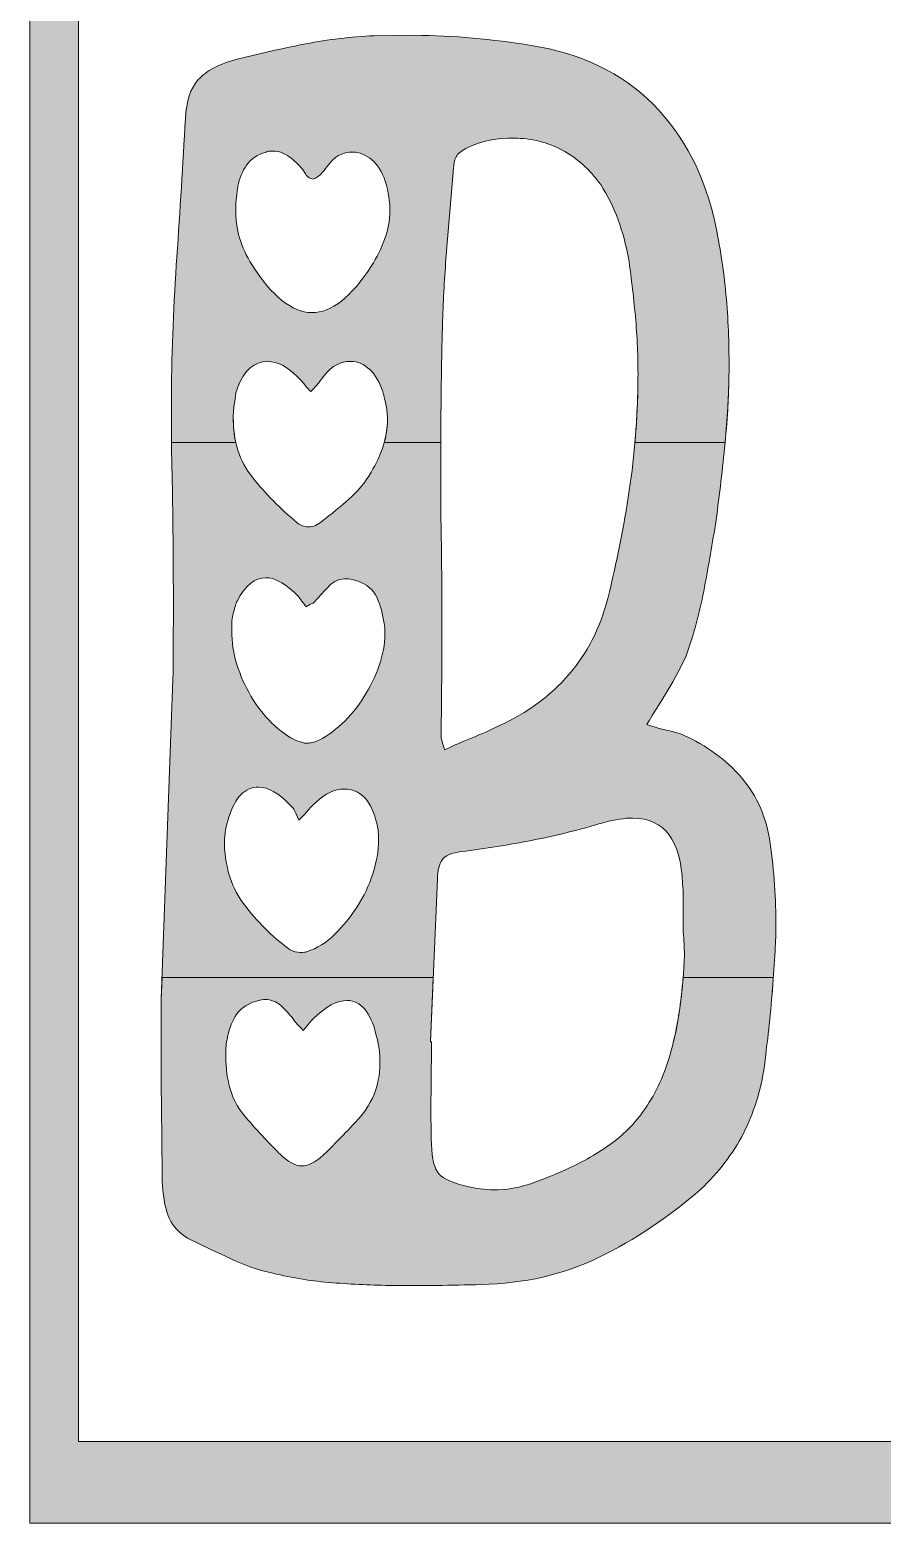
# Model space of a CAD drawing. Header units: inches. Extents: x 71 to 1009, y -1036 to 57.
# Drawn here: x 70.8 to 284.6, y -1030.9 to -656 of the extents above; entities that cross this region are included whole.
import ezdxf

# ---------------------------------------------------------------- set-up
doc = ezdxf.new("R2010")
doc.units = ezdxf.units.IN
doc.header["$MEASUREMENT"] = 0
doc.layers.add('Layer 1', color=7, linetype='Continuous')

# ---------------------------------------------------------------- blocks, each defined once
blk = doc.blocks.new('block 3')
at = {"layer": 'Layer 1', "true_color": 0x2b568d}
h = blk.add_hatch(color=167, dxfattribs=at)
h.dxf.hatch_style = 2
edge = h.paths.add_edge_path()
edge.add_spline(control_points=[(161.94, -971.21), (156.82, -971.15), (151.74, -970.92), (146.7, -970.54), (141.66, -970.15), (136.67, -969.34), (131.73, -968.13), (127.93, -967.26), (124.44, -966.06), (121.23, -964.54), (118.03, -963.01), (114.78, -961.49), (111.49, -959.96), (108.2, -958.27), (106.12, -955.97), (105.25, -953.07), (104.37, -950.17), (103.95, -947.06), (103.99, -943.76), (103.91, -936.32), (103.83, -928.92), (103.75, -921.56), (103.67, -914.2), (103.68, -906.81), (103.76, -899.37), (103.76, -899.37), (106.68, -819.07), (106.68, -819.07), (106.79, -809.65), (106.82, -800.18), (106.76, -790.68), (106.71, -781.17), (106.57, -771.71), (106.35, -762.28), (106.35, -762.28), (106.28, -747.65), (106.28, -747.65), (106.41, -736.08), (106.87, -724.52), (107.67, -712.95), (108.46, -701.39), (109.18, -689.83), (109.81, -678.26), (110.02, -673.97), (111.09, -670.72), (113.02, -668.51), (114.95, -666.3), (118.31, -664.56), (123.13, -663.29), (128.76, -661.87), (134.4, -660.62), (140.03, -659.52), (145.66, -658.43), (151.37, -657.76), (157.16, -657.49), (157.16, -657.49), (167.33, -657.36), (167.33, -657.36), (177.08, -657.48), (186.82, -658.33), (196.56, -659.93), (209.1, -661.9), (219.29, -666.81), (227.13, -674.67), (234.98, -682.53), (240.23, -692.76), (242.89, -705.35), (244.14, -711.48), (245.02, -717.57), (245.53, -723.61), (246.04, -729.65), (246.26, -735.73), (246.19, -741.84), (246.12, -748.12), (245.75, -754.48), (245.1, -760.92), (244.44, -767.36), (243.67, -773.8), (242.77, -780.24), (241.87, -785.85), (240.9, -791.41), (239.85, -796.94), (238.79, -802.47), (237.32, -807.86), (235.44, -813.13), (234.08, -816.09), (232.56, -818.96), (230.88, -821.75), (229.19, -824.55), (227.42, -827.42), (225.57, -830.37), (227.55, -831.06), (229.36, -831.57), (231.01, -831.92), (232.65, -832.27), (234.22, -832.79), (235.7, -833.46), (241.62, -836.34), (246.41, -840.08), (250.08, -844.66), (253.74, -849.25), (255.95, -854.86), (256.7, -861.48), (257.61, -868.43), (258.02, -875.46), (257.94, -882.57), (257.92, -884.06), (257.81, -886.37), (257.61, -889.51), (257.41, -892.65), (257.16, -895.95), (256.88, -899.42), (256.59, -902.89), (256.26, -906.14), (255.89, -909.2), (255.53, -912.25), (255.25, -914.52), (255.07, -916.01), (254.17, -922.28), (252.41, -927.96), (249.79, -933.06), (247.16, -938.15), (243.6, -942.82), (239.09, -947.06), (231.07, -954.08), (222.57, -959.77), (213.6, -964.13), (204.62, -968.48), (194.76, -970.76), (184.01, -970.97), (180.2, -971.09), (176.53, -971.17), (172.98, -971.22), (169.42, -971.26), (165.74, -971.26), (161.94, -971.21)], knot_values=[0, 0, 0, 0, 1, 1, 1, 2, 2, 2, 3, 3, 3, 4, 4, 4, 5, 5, 5, 6, 6, 6, 7, 7, 7, 8, 8, 8, 9, 9, 9, 10, 10, 10, 11, 11, 11, 12, 12, 12, 13, 13, 13, 14, 14, 14, 15, 15, 15, 16, 16, 16, 17, 17, 17, 18, 18, 18, 19, 19, 19, 20, 20, 20, 21, 21, 21, 22, 22, 22, 23, 23, 23, 24, 24, 24, 25, 25, 25, 26, 26, 26, 27, 27, 27, 28, 28, 28, 29, 29, 29, 30, 30, 30, 31, 31, 31, 32, 32, 32, 33, 33, 33, 34, 34, 34, 35, 35, 35, 36, 36, 36, 37, 37, 37, 38, 38, 38, 39, 39, 39, 40, 40, 40, 41, 41, 41, 42, 42, 42, 43, 43, 43, 44, 44, 44, 45, 45, 45, 45], degree=3, periodic=1)
edge = h.paths.add_edge_path()
edge.add_spline(control_points=[(138.26, -854.4), (137.94, -853.57), (137.61, -852.82), (137.29, -852.15), (136.97, -851.49), (136.56, -850.99), (136.07, -850.65), (133.29, -847.64), (130.67, -846.13), (128.19, -846.1), (124.72, -846.06), (122.21, -848.67), (120.66, -853.94), (119.97, -855.76), (119.62, -857.82), (119.59, -860.13), (119.59, -860.13), (119.59, -860.62), (119.59, -860.62), (119.85, -866.58), (121.53, -871.6), (124.62, -875.69), (127.71, -879.77), (131.47, -883.49), (135.9, -886.85), (136.88, -887.36), (137.79, -887.62), (138.61, -887.63), (139.44, -887.64), (140.02, -887.56), (140.35, -887.4), (142.84, -886.6), (145.13, -885.18), (147.22, -883.14), (149.31, -881.1), (151.2, -878.76), (152.88, -876.14), (154.56, -873.52), (155.88, -870.76), (156.82, -867.88), (157.76, -865), (158.25, -862.15), (158.28, -859.34), (158.31, -857.52), (158.08, -855.87), (157.6, -854.37), (156.17, -849.23), (153.55, -846.64), (149.75, -846.6), (147.27, -846.57), (144.86, -847.7), (142.52, -849.98), (141.86, -850.47), (141.27, -851.05), (140.77, -851.7), (140.26, -852.35), (139.42, -853.25), (138.26, -854.4)], knot_values=[0, 0, 0, 0, 1, 1, 1, 2, 2, 2, 3, 3, 3, 4, 4, 4, 5, 5, 5, 6, 6, 6, 7, 7, 7, 8, 8, 8, 9, 9, 9, 10, 10, 10, 11, 11, 11, 12, 12, 12, 13, 13, 13, 14, 14, 14, 15, 15, 15, 16, 16, 16, 17, 17, 17, 18, 18, 18, 19, 19, 19, 19], degree=3, periodic=1)
edge = h.paths.add_edge_path()
edge.add_spline(control_points=[(139.38, -907.22), (138.07, -905.88), (137.26, -904.97), (136.93, -904.47), (135.96, -903.13), (134.89, -901.96), (133.75, -900.96), (132.6, -899.95), (131.29, -899.44), (129.8, -899.43), (129.46, -899.42), (128.64, -899.57), (127.32, -899.89), (124.99, -900.69), (123.32, -901.95), (122.31, -903.68), (121.3, -905.4), (120.61, -907.33), (120.26, -909.48), (120.08, -910.3), (119.99, -911), (119.99, -911.58), (119.98, -912.16), (119.97, -912.86), (119.96, -913.69), (119.93, -916.67), (120.31, -919.48), (121.1, -922.14), (121.9, -924.79), (123.36, -927.28), (125.48, -929.62), (128.91, -933.47), (131.6, -936.35), (133.56, -938.27), (135.52, -940.2), (137.33, -941.17), (138.98, -941.19), (140.63, -941.21), (142.42, -940.32), (144.35, -938.52), (146.26, -936.73), (148.98, -933.95), (152.5, -930.19), (156.52, -926.1), (158.56, -921.17), (158.63, -915.38), (158.65, -912.9), (158.35, -910.58), (157.71, -908.43), (156.29, -902.63), (153.85, -899.71), (150.38, -899.66), (147.9, -899.64), (145.07, -901.17), (141.89, -904.28), (141.55, -904.6), (141.22, -904.97), (140.88, -905.38), (140.55, -905.79), (140.05, -906.4), (139.38, -907.22)], knot_values=[0, 0, 0, 0, 1, 1, 1, 2, 2, 2, 3, 3, 3, 4, 4, 4, 5, 5, 5, 6, 6, 6, 7, 7, 7, 8, 8, 8, 9, 9, 9, 10, 10, 10, 11, 11, 11, 12, 12, 12, 13, 13, 13, 14, 14, 14, 15, 15, 15, 16, 16, 16, 17, 17, 17, 18, 18, 18, 19, 19, 19, 20, 20, 20, 20], degree=3, periodic=1)
edge = h.paths.add_edge_path()
edge.add_spline(control_points=[(140.12, -800.86), (139.47, -800.03), (138.9, -799.28), (138.41, -798.61), (137.92, -797.94), (137.35, -797.36), (136.69, -796.85), (134.24, -794.68), (132.02, -793.57), (130.04, -793.55), (127.23, -793.52), (124.81, -795.47), (122.78, -799.42), (122.44, -800.08), (122.1, -801.23), (121.75, -802.88), (121.58, -803.54), (121.48, -804.2), (121.48, -804.86), (121.47, -805.52), (121.46, -806.18), (121.45, -806.84), (121.42, -809.65), (121.84, -812.47), (122.72, -815.29), (123.59, -818.11), (124.76, -820.76), (126.22, -823.26), (127.68, -825.76), (129.43, -828.01), (131.48, -830.02), (133.52, -832.02), (135.69, -833.54), (137.99, -834.56), (138.98, -834.9), (139.64, -835.07), (139.97, -835.08), (140.46, -835.08), (140.92, -835.05), (141.33, -834.97), (141.74, -834.89), (142.21, -834.77), (142.7, -834.61), (144.86, -833.64), (146.99, -832.18), (149.08, -830.22), (151.16, -828.26), (153.01, -826.01), (154.61, -823.47), (156.21, -820.93), (157.48, -818.29), (158.42, -815.58), (159.36, -812.86), (159.85, -810.26), (159.88, -807.78), (159.89, -806.46), (159.82, -805.55), (159.66, -805.05), (159.35, -802.74), (158.76, -800.58), (157.88, -798.59), (156.99, -796.59), (155.31, -795.17), (152.84, -794.31), (151.52, -793.97), (150.7, -793.79), (150.37, -793.79), (148.55, -793.77), (147.05, -794.37), (145.88, -795.6), (144.71, -796.82), (143.54, -798.09), (142.37, -799.4), (142.2, -799.73), (141.95, -799.93), (141.62, -800.01), (141.28, -800.09), (140.78, -800.37), (140.12, -800.86)], knot_values=[0, 0, 0, 0, 1, 1, 1, 2, 2, 2, 3, 3, 3, 4, 4, 4, 5, 5, 5, 6, 6, 6, 7, 7, 7, 8, 8, 8, 9, 9, 9, 10, 10, 10, 11, 11, 11, 12, 12, 12, 13, 13, 13, 14, 14, 14, 15, 15, 15, 16, 16, 16, 17, 17, 17, 18, 18, 18, 19, 19, 19, 20, 20, 20, 21, 21, 21, 22, 22, 22, 23, 23, 23, 24, 24, 24, 25, 25, 25, 26, 26, 26, 26], degree=3, periodic=1)
edge = h.paths.add_edge_path()
edge.add_spline(control_points=[(141.24, -746.82), (140.42, -745.98), (139.78, -745.23), (139.29, -744.56), (138.8, -743.9), (138.31, -743.4), (137.82, -743.06), (135.37, -740.55), (132.9, -739.28), (130.42, -739.25), (127.12, -739.22), (124.61, -741.42), (122.91, -745.86), (122.56, -746.69), (122.35, -747.59), (122.26, -748.58), (122.16, -749.57), (122.02, -750.56), (121.85, -751.55), (121.85, -751.55), (121.83, -753.29), (121.83, -753.29), (121.76, -759.24), (123.35, -764.26), (126.61, -768.34), (129.87, -772.43), (133.63, -776.24), (137.89, -779.76), (138.71, -780.43), (139.61, -780.77), (140.6, -780.78), (141.92, -780.8), (143.09, -780.31), (144.09, -779.33), (146.42, -777.54), (148.68, -775.71), (150.85, -773.83), (153.02, -771.96), (154.86, -769.71), (156.38, -767.08), (159.08, -762.65), (160.45, -758.28), (160.5, -753.98), (160.52, -752.66), (160.41, -751.47), (160.17, -750.39), (159.94, -749.31), (159.66, -748.11), (159.35, -746.78), (158.55, -744.46), (157.45, -742.63), (156.06, -741.29), (154.67, -739.95), (153.07, -739.27), (151.25, -739.25), (148.77, -739.22), (146.61, -740.35), (144.77, -742.64), (144.26, -743.3), (143.76, -743.96), (143.25, -744.61), (142.75, -745.27), (142.08, -746), (141.24, -746.82)], knot_values=[0, 0, 0, 0, 1, 1, 1, 2, 2, 2, 3, 3, 3, 4, 4, 4, 5, 5, 5, 6, 6, 6, 7, 7, 7, 8, 8, 8, 9, 9, 9, 10, 10, 10, 11, 11, 11, 12, 12, 12, 13, 13, 13, 14, 14, 14, 15, 15, 15, 16, 16, 16, 17, 17, 17, 18, 18, 18, 19, 19, 19, 20, 20, 20, 21, 21, 21, 21], degree=3, periodic=1)
edge = h.paths.add_edge_path()
edge.add_spline(control_points=[(141.87, -693.51), (141.04, -693.34), (140.47, -693), (140.14, -692.5), (139.82, -692), (139.49, -691.5), (139.17, -691.01), (138.19, -689.84), (137.09, -688.79), (135.86, -687.87), (134.63, -686.95), (133.27, -686.47), (131.78, -686.46), (130.95, -686.45), (130.38, -686.52), (130.05, -686.68), (127.89, -687.32), (126.26, -688.42), (125.17, -689.97), (124.07, -691.53), (123.35, -693.3), (123, -695.28), (122.82, -696.11), (122.69, -697.01), (122.6, -698), (122.5, -698.99), (122.45, -699.9), (122.44, -700.73), (122.38, -706.02), (123.73, -710.75), (126.49, -714.91), (131.52, -722.9), (136.52, -726.93), (141.48, -726.99), (146.44, -727.04), (151.44, -723.13), (156.49, -715.26), (157.84, -713.13), (158.94, -710.91), (159.79, -708.6), (160.64, -706.3), (161.09, -703.91), (161.12, -701.43), (161.14, -699.28), (160.75, -696.8), (159.96, -693.97), (159.16, -691.65), (158.02, -689.86), (156.55, -688.6), (155.08, -687.35), (153.51, -686.71), (151.86, -686.69), (149.22, -686.66), (147.05, -687.87), (145.37, -690.33), (144.87, -690.99), (144.37, -691.6), (143.86, -692.17), (143.36, -692.75), (142.7, -693.19), (141.87, -693.51)], knot_values=[0, 0, 0, 0, 1, 1, 1, 2, 2, 2, 3, 3, 3, 4, 4, 4, 5, 5, 5, 6, 6, 6, 7, 7, 7, 8, 8, 8, 9, 9, 9, 10, 10, 10, 11, 11, 11, 12, 12, 12, 13, 13, 13, 14, 14, 14, 15, 15, 15, 16, 16, 16, 17, 17, 17, 18, 18, 18, 19, 19, 19, 20, 20, 20, 20], degree=3, periodic=1)
edge = h.paths.add_edge_path()
edge.add_spline(control_points=[(187.02, -947.2), (190.32, -947.24), (193.55, -946.7), (196.71, -945.58), (199.86, -944.46), (203.01, -943.17), (206.17, -941.72), (210.32, -939.79), (214.07, -937.56), (217.41, -935.03), (220.74, -932.51), (223.68, -929.24), (226.2, -925.22), (228.73, -921.2), (230.73, -916.22), (232.2, -910.29), (233.67, -904.35), (234.63, -897.01), (235.06, -888.25), (235.06, -888.25), (234.86, -884.04), (234.86, -884.04), (234.71, -882.88), (234.64, -881.76), (234.65, -880.69), (234.67, -879.61), (234.68, -878.41), (234.69, -877.09), (234.71, -875.94), (234.72, -874.82), (234.73, -873.74), (234.75, -872.67), (234.68, -871.55), (234.52, -870.39), (234.16, -859.48), (230.01, -853.98), (222.07, -853.88), (220.09, -853.86), (217.6, -854.25), (214.62, -855.04), (208.81, -856.79), (202.93, -858.25), (196.96, -859.42), (191, -860.59), (185.04, -861.55), (179.08, -862.31), (176.59, -862.61), (174.97, -863.3), (174.22, -864.36), (173.47, -865.43), (173.07, -867.04), (173.05, -869.18), (173.05, -869.18), (171.33, -910.07), (171.33, -910.07), (171.33, -910.07), (171.58, -910.08), (171.58, -910.08), (171.53, -914.37), (171.48, -918.67), (171.43, -922.97), (171.38, -927.27), (171.41, -931.56), (171.53, -935.86), (171.65, -939.5), (172.28, -941.95), (173.43, -943.2), (174.56, -944.45), (176.95, -945.51), (180.58, -946.38), (182.72, -946.91), (184.87, -947.18), (187.02, -947.2)], knot_values=[0, 0, 0, 0, 1, 1, 1, 2, 2, 2, 3, 3, 3, 4, 4, 4, 5, 5, 5, 6, 6, 6, 7, 7, 7, 8, 8, 8, 9, 9, 9, 10, 10, 10, 11, 11, 11, 12, 12, 12, 13, 13, 13, 14, 14, 14, 15, 15, 15, 16, 16, 16, 17, 17, 17, 18, 18, 18, 19, 19, 19, 20, 20, 20, 21, 21, 21, 22, 22, 22, 23, 23, 23, 24, 24, 24, 24], degree=3, periodic=1)
edge = h.paths.add_edge_path()
edge.add_spline(control_points=[(174.91, -836.72), (177.24, -835.59), (179.52, -834.59), (181.76, -833.7), (184.01, -832.82), (186.29, -831.81), (188.62, -830.68), (195.6, -827.46), (201.39, -823.19), (206, -817.87), (210.61, -812.55), (213.86, -806.18), (215.77, -798.77), (218.02, -789.7), (219.83, -780.67), (221.17, -771.68), (222.51, -762.69), (223.24, -753.56), (223.35, -744.3), (223.41, -739.18), (223.22, -734.05), (222.78, -728.92), (222.34, -723.8), (221.74, -718.58), (220.98, -713.28), (220.36, -709.97), (219.48, -706.78), (218.36, -703.7), (217.24, -700.63), (215.79, -697.68), (214, -694.85), (211.24, -691.02), (208.01, -688.13), (204.31, -686.18), (200.62, -684.24), (196.62, -683.24), (192.32, -683.19), (188.02, -683.14), (184.13, -683.93), (180.64, -685.54), (179.31, -686.18), (178.39, -686.87), (177.89, -687.61), (177.38, -688.35), (177.12, -689.38), (177.11, -690.7), (177.11, -690.7), (175.1, -714.48), (175.1, -714.48), (174.7, -720.1), (174.43, -725.63), (174.28, -731.09), (174.14, -736.54), (174.03, -742.08), (173.97, -747.69), (173.82, -760.42), (173.83, -773.07), (174.02, -785.63), (174.2, -798.2), (174.22, -810.93), (174.07, -823.82), (174.07, -823.82), (173.96, -833.24), (173.96, -833.24), (173.96, -833.57), (174.03, -834.03), (174.2, -834.61), (174.35, -835.19), (174.59, -835.89), (174.91, -836.72)], knot_values=[0, 0, 0, 0, 1, 1, 1, 2, 2, 2, 3, 3, 3, 4, 4, 4, 5, 5, 5, 6, 6, 6, 7, 7, 7, 8, 8, 8, 9, 9, 9, 10, 10, 10, 11, 11, 11, 12, 12, 12, 13, 13, 13, 14, 14, 14, 15, 15, 15, 16, 16, 16, 17, 17, 17, 18, 18, 18, 19, 19, 19, 20, 20, 20, 21, 21, 21, 22, 22, 22, 23, 23, 23, 23], degree=3, periodic=1)
at = {"layer": 'Layer 1', "lineweight": 0}
for points, knots in [([(161.94, -971.21), (156.82, -971.15), (151.74, -970.92), (146.7, -970.54), (141.66, -970.15), (136.67, -969.34), (131.73, -968.13), (127.93, -967.26), (124.44, -966.06), (121.23, -964.54), (118.03, -963.01), (114.78, -961.49), (111.49, -959.96), (108.2, -958.27), (106.12, -955.97), (105.25, -953.07), (104.37, -950.17), (103.95, -947.06), (103.99, -943.76), (103.91, -936.32), (103.83, -928.92), (103.75, -921.56), (103.67, -914.2), (103.68, -906.81), (103.76, -899.37), (103.76, -899.37), (106.68, -819.07), (106.68, -819.07), (106.79, -809.65), (106.82, -800.18), (106.76, -790.68), (106.71, -781.17), (106.57, -771.71), (106.35, -762.28), (106.35, -762.28), (106.28, -747.65), (106.28, -747.65), (106.41, -736.08), (106.87, -724.52), (107.67, -712.95), (108.46, -701.39), (109.18, -689.83), (109.81, -678.26), (110.02, -673.97), (111.09, -670.72), (113.02, -668.51), (114.95, -666.3), (118.31, -664.56), (123.13, -663.29), (128.76, -661.87), (134.4, -660.62), (140.03, -659.52), (145.66, -658.43), (151.37, -657.76), (157.16, -657.49), (157.16, -657.49), (167.33, -657.36), (167.33, -657.36), (177.08, -657.48), (186.82, -658.33), (196.56, -659.93), (209.1, -661.9), (219.29, -666.81), (227.13, -674.67), (234.98, -682.53), (240.23, -692.76), (242.89, -705.35), (244.14, -711.48), (245.02, -717.57), (245.53, -723.61), (246.04, -729.65), (246.26, -735.73), (246.19, -741.84), (246.12, -748.12), (245.75, -754.48), (245.1, -760.92), (244.44, -767.36), (243.67, -773.8), (242.77, -780.24), (241.87, -785.85), (240.9, -791.41), (239.85, -796.94), (238.79, -802.47), (237.32, -807.86), (235.44, -813.13), (234.08, -816.09), (232.56, -818.96), (230.88, -821.75), (229.19, -824.55), (227.42, -827.42), (225.57, -830.37), (227.55, -831.06), (229.36, -831.57), (231.01, -831.92), (232.65, -832.27), (234.22, -832.79), (235.7, -833.46), (241.62, -836.34), (246.41, -840.08), (250.08, -844.66), (253.74, -849.25), (255.95, -854.86), (256.7, -861.48), (257.61, -868.43), (258.02, -875.46), (257.94, -882.57), (257.92, -884.06), (257.81, -886.37), (257.61, -889.51), (257.41, -892.65), (257.16, -895.95), (256.88, -899.42), (256.59, -902.89), (256.26, -906.14), (255.89, -909.2), (255.53, -912.25), (255.25, -914.52), (255.07, -916.01), (254.17, -922.28), (252.41, -927.96), (249.79, -933.06), (247.16, -938.15), (243.6, -942.82), (239.09, -947.06), (231.07, -954.08), (222.57, -959.77), (213.6, -964.13), (204.62, -968.48), (194.76, -970.76), (184.01, -970.97), (180.2, -971.09), (176.53, -971.17), (172.98, -971.22), (169.42, -971.26), (165.74, -971.26), (161.94, -971.21)], [0, 0, 0, 0, 1, 1, 1, 2, 2, 2, 3, 3, 3, 4, 4, 4, 5, 5, 5, 6, 6, 6, 7, 7, 7, 8, 8, 8, 9, 9, 9, 10, 10, 10, 11, 11, 11, 12, 12, 12, 13, 13, 13, 14, 14, 14, 15, 15, 15, 16, 16, 16, 17, 17, 17, 18, 18, 18, 19, 19, 19, 20, 20, 20, 21, 21, 21, 22, 22, 22, 23, 23, 23, 24, 24, 24, 25, 25, 25, 26, 26, 26, 27, 27, 27, 28, 28, 28, 29, 29, 29, 30, 30, 30, 31, 31, 31, 32, 32, 32, 33, 33, 33, 34, 34, 34, 35, 35, 35, 36, 36, 36, 37, 37, 37, 38, 38, 38, 39, 39, 39, 40, 40, 40, 41, 41, 41, 42, 42, 42, 43, 43, 43, 44, 44, 44, 45, 45, 45, 45]), ([(174.91, -836.72), (177.24, -835.59), (179.52, -834.59), (181.76, -833.7), (184.01, -832.82), (186.29, -831.81), (188.62, -830.68), (195.6, -827.46), (201.39, -823.19), (206, -817.87), (210.61, -812.55), (213.86, -806.18), (215.77, -798.77), (218.02, -789.7), (219.83, -780.67), (221.17, -771.68), (222.51, -762.69), (223.24, -753.56), (223.35, -744.3), (223.41, -739.18), (223.22, -734.05), (222.78, -728.92), (222.34, -723.8), (221.74, -718.58), (220.98, -713.28), (220.36, -709.97), (219.48, -706.78), (218.36, -703.7), (217.24, -700.63), (215.79, -697.68), (214, -694.85), (211.24, -691.02), (208.01, -688.13), (204.31, -686.18), (200.62, -684.24), (196.62, -683.24), (192.32, -683.19), (188.02, -683.14), (184.13, -683.93), (180.64, -685.54), (179.31, -686.18), (178.39, -686.87), (177.89, -687.61), (177.38, -688.35), (177.12, -689.38), (177.11, -690.7), (177.11, -690.7), (175.1, -714.48), (175.1, -714.48), (174.7, -720.1), (174.43, -725.63), (174.28, -731.09), (174.14, -736.54), (174.03, -742.08), (173.97, -747.69), (173.82, -760.42), (173.83, -773.07), (174.02, -785.63), (174.2, -798.2), (174.22, -810.93), (174.07, -823.82), (174.07, -823.82), (173.96, -833.24), (173.96, -833.24), (173.96, -833.57), (174.03, -834.03), (174.2, -834.61), (174.35, -835.19), (174.59, -835.89), (174.91, -836.72)], [0, 0, 0, 0, 1, 1, 1, 2, 2, 2, 3, 3, 3, 4, 4, 4, 5, 5, 5, 6, 6, 6, 7, 7, 7, 8, 8, 8, 9, 9, 9, 10, 10, 10, 11, 11, 11, 12, 12, 12, 13, 13, 13, 14, 14, 14, 15, 15, 15, 16, 16, 16, 17, 17, 17, 18, 18, 18, 19, 19, 19, 20, 20, 20, 21, 21, 21, 22, 22, 22, 23, 23, 23, 23]), ([(141.87, -693.51), (141.04, -693.34), (140.47, -693), (140.14, -692.5), (139.82, -692), (139.49, -691.5), (139.17, -691.01), (138.19, -689.84), (137.09, -688.79), (135.86, -687.87), (134.63, -686.95), (133.27, -686.47), (131.78, -686.46), (130.95, -686.45), (130.38, -686.52), (130.05, -686.68), (127.89, -687.32), (126.26, -688.42), (125.17, -689.97), (124.07, -691.53), (123.35, -693.3), (123, -695.28), (122.82, -696.11), (122.69, -697.01), (122.6, -698), (122.5, -698.99), (122.45, -699.9), (122.44, -700.73), (122.38, -706.02), (123.73, -710.75), (126.49, -714.91), (131.52, -722.9), (136.52, -726.93), (141.48, -726.99), (146.44, -727.04), (151.44, -723.13), (156.49, -715.26), (157.84, -713.13), (158.94, -710.91), (159.79, -708.6), (160.64, -706.3), (161.09, -703.91), (161.12, -701.43), (161.14, -699.28), (160.75, -696.8), (159.96, -693.97), (159.16, -691.65), (158.02, -689.86), (156.55, -688.6), (155.08, -687.35), (153.51, -686.71), (151.86, -686.69), (149.22, -686.66), (147.05, -687.87), (145.37, -690.33), (144.87, -690.99), (144.37, -691.6), (143.86, -692.17), (143.36, -692.75), (142.7, -693.19), (141.87, -693.51)], [0, 0, 0, 0, 1, 1, 1, 2, 2, 2, 3, 3, 3, 4, 4, 4, 5, 5, 5, 6, 6, 6, 7, 7, 7, 8, 8, 8, 9, 9, 9, 10, 10, 10, 11, 11, 11, 12, 12, 12, 13, 13, 13, 14, 14, 14, 15, 15, 15, 16, 16, 16, 17, 17, 17, 18, 18, 18, 19, 19, 19, 20, 20, 20, 20]), ([(141.24, -746.82), (140.42, -745.98), (139.78, -745.23), (139.29, -744.56), (138.8, -743.9), (138.31, -743.4), (137.82, -743.06), (135.37, -740.55), (132.9, -739.28), (130.42, -739.25), (127.12, -739.22), (124.61, -741.42), (122.91, -745.86), (122.56, -746.69), (122.35, -747.59), (122.26, -748.58), (122.16, -749.57), (122.02, -750.56), (121.85, -751.55), (121.85, -751.55), (121.83, -753.29), (121.83, -753.29), (121.76, -759.24), (123.35, -764.26), (126.61, -768.34), (129.87, -772.43), (133.63, -776.24), (137.89, -779.76), (138.71, -780.43), (139.61, -780.77), (140.6, -780.78), (141.92, -780.8), (143.09, -780.31), (144.09, -779.33), (146.42, -777.54), (148.68, -775.71), (150.85, -773.83), (153.02, -771.96), (154.86, -769.71), (156.38, -767.08), (159.08, -762.65), (160.45, -758.28), (160.5, -753.98), (160.52, -752.66), (160.41, -751.47), (160.17, -750.39), (159.94, -749.31), (159.66, -748.11), (159.35, -746.78), (158.55, -744.46), (157.45, -742.63), (156.06, -741.29), (154.67, -739.95), (153.07, -739.27), (151.25, -739.25), (148.77, -739.22), (146.61, -740.35), (144.77, -742.64), (144.26, -743.3), (143.76, -743.96), (143.25, -744.61), (142.75, -745.27), (142.08, -746), (141.24, -746.82)], [0, 0, 0, 0, 1, 1, 1, 2, 2, 2, 3, 3, 3, 4, 4, 4, 5, 5, 5, 6, 6, 6, 7, 7, 7, 8, 8, 8, 9, 9, 9, 10, 10, 10, 11, 11, 11, 12, 12, 12, 13, 13, 13, 14, 14, 14, 15, 15, 15, 16, 16, 16, 17, 17, 17, 18, 18, 18, 19, 19, 19, 20, 20, 20, 21, 21, 21, 21]), ([(140.12, -800.86), (139.47, -800.03), (138.9, -799.28), (138.41, -798.61), (137.92, -797.94), (137.35, -797.36), (136.69, -796.85), (134.24, -794.68), (132.02, -793.57), (130.04, -793.55), (127.23, -793.52), (124.81, -795.47), (122.78, -799.42), (122.44, -800.08), (122.1, -801.23), (121.75, -802.88), (121.58, -803.54), (121.48, -804.2), (121.48, -804.86), (121.47, -805.52), (121.46, -806.18), (121.45, -806.84), (121.42, -809.65), (121.84, -812.47), (122.72, -815.29), (123.59, -818.11), (124.76, -820.76), (126.22, -823.26), (127.68, -825.76), (129.43, -828.01), (131.48, -830.02), (133.52, -832.02), (135.69, -833.54), (137.99, -834.56), (138.98, -834.9), (139.64, -835.07), (139.97, -835.08), (140.46, -835.08), (140.92, -835.05), (141.33, -834.97), (141.74, -834.89), (142.21, -834.77), (142.7, -834.61), (144.86, -833.64), (146.99, -832.18), (149.08, -830.22), (151.16, -828.26), (153.01, -826.01), (154.61, -823.47), (156.21, -820.93), (157.48, -818.29), (158.42, -815.58), (159.36, -812.86), (159.85, -810.26), (159.88, -807.78), (159.89, -806.46), (159.82, -805.55), (159.66, -805.05), (159.35, -802.74), (158.76, -800.58), (157.88, -798.59), (156.99, -796.59), (155.31, -795.17), (152.84, -794.31), (151.52, -793.97), (150.7, -793.79), (150.37, -793.79), (148.55, -793.77), (147.05, -794.37), (145.88, -795.6), (144.71, -796.82), (143.54, -798.09), (142.37, -799.4), (142.2, -799.73), (141.95, -799.93), (141.62, -800.01), (141.28, -800.09), (140.78, -800.37), (140.12, -800.86)], [0, 0, 0, 0, 1, 1, 1, 2, 2, 2, 3, 3, 3, 4, 4, 4, 5, 5, 5, 6, 6, 6, 7, 7, 7, 8, 8, 8, 9, 9, 9, 10, 10, 10, 11, 11, 11, 12, 12, 12, 13, 13, 13, 14, 14, 14, 15, 15, 15, 16, 16, 16, 17, 17, 17, 18, 18, 18, 19, 19, 19, 20, 20, 20, 21, 21, 21, 22, 22, 22, 23, 23, 23, 24, 24, 24, 25, 25, 25, 26, 26, 26, 26]), ([(138.26, -854.4), (137.94, -853.57), (137.61, -852.82), (137.29, -852.15), (136.97, -851.49), (136.56, -850.99), (136.07, -850.65), (133.29, -847.64), (130.67, -846.13), (128.19, -846.1), (124.72, -846.06), (122.21, -848.67), (120.66, -853.94), (119.97, -855.76), (119.62, -857.82), (119.59, -860.13), (119.59, -860.13), (119.59, -860.62), (119.59, -860.62), (119.85, -866.58), (121.53, -871.6), (124.62, -875.69), (127.71, -879.77), (131.47, -883.49), (135.9, -886.85), (136.88, -887.36), (137.79, -887.62), (138.61, -887.63), (139.44, -887.64), (140.02, -887.56), (140.35, -887.4), (142.84, -886.6), (145.13, -885.18), (147.22, -883.14), (149.31, -881.1), (151.2, -878.76), (152.88, -876.14), (154.56, -873.52), (155.88, -870.76), (156.82, -867.88), (157.76, -865), (158.25, -862.15), (158.28, -859.34), (158.31, -857.52), (158.08, -855.87), (157.6, -854.37), (156.17, -849.23), (153.55, -846.64), (149.75, -846.6), (147.27, -846.57), (144.86, -847.7), (142.52, -849.98), (141.86, -850.47), (141.27, -851.05), (140.77, -851.7), (140.26, -852.35), (139.42, -853.25), (138.26, -854.4)], [0, 0, 0, 0, 1, 1, 1, 2, 2, 2, 3, 3, 3, 4, 4, 4, 5, 5, 5, 6, 6, 6, 7, 7, 7, 8, 8, 8, 9, 9, 9, 10, 10, 10, 11, 11, 11, 12, 12, 12, 13, 13, 13, 14, 14, 14, 15, 15, 15, 16, 16, 16, 17, 17, 17, 18, 18, 18, 19, 19, 19, 19]), ([(187.02, -947.2), (190.32, -947.24), (193.55, -946.7), (196.71, -945.58), (199.86, -944.46), (203.01, -943.17), (206.17, -941.72), (210.32, -939.79), (214.07, -937.56), (217.41, -935.03), (220.74, -932.51), (223.68, -929.24), (226.2, -925.22), (228.73, -921.2), (230.73, -916.22), (232.2, -910.29), (233.67, -904.35), (234.63, -897.01), (235.06, -888.25), (235.06, -888.25), (234.86, -884.04), (234.86, -884.04), (234.71, -882.88), (234.64, -881.76), (234.65, -880.69), (234.67, -879.61), (234.68, -878.41), (234.69, -877.09), (234.71, -875.94), (234.72, -874.82), (234.73, -873.74), (234.75, -872.67), (234.68, -871.55), (234.52, -870.39), (234.16, -859.48), (230.01, -853.98), (222.07, -853.88), (220.09, -853.86), (217.6, -854.25), (214.62, -855.04), (208.81, -856.79), (202.93, -858.25), (196.96, -859.42), (191, -860.59), (185.04, -861.55), (179.08, -862.31), (176.59, -862.61), (174.97, -863.3), (174.22, -864.36), (173.47, -865.43), (173.07, -867.04), (173.05, -869.18), (173.05, -869.18), (171.33, -910.07), (171.33, -910.07), (171.33, -910.07), (171.58, -910.08), (171.58, -910.08), (171.53, -914.37), (171.48, -918.67), (171.43, -922.97), (171.38, -927.27), (171.41, -931.56), (171.53, -935.86), (171.65, -939.5), (172.28, -941.95), (173.43, -943.2), (174.56, -944.45), (176.95, -945.51), (180.58, -946.38), (182.72, -946.91), (184.87, -947.18), (187.02, -947.2)], [0, 0, 0, 0, 1, 1, 1, 2, 2, 2, 3, 3, 3, 4, 4, 4, 5, 5, 5, 6, 6, 6, 7, 7, 7, 8, 8, 8, 9, 9, 9, 10, 10, 10, 11, 11, 11, 12, 12, 12, 13, 13, 13, 14, 14, 14, 15, 15, 15, 16, 16, 16, 17, 17, 17, 18, 18, 18, 19, 19, 19, 20, 20, 20, 21, 21, 21, 22, 22, 22, 23, 23, 23, 24, 24, 24, 24]), ([(139.38, -907.22), (138.07, -905.88), (137.26, -904.97), (136.93, -904.47), (135.96, -903.13), (134.89, -901.96), (133.75, -900.96), (132.6, -899.95), (131.29, -899.44), (129.8, -899.43), (129.46, -899.42), (128.64, -899.57), (127.32, -899.89), (124.99, -900.69), (123.32, -901.95), (122.31, -903.68), (121.3, -905.4), (120.61, -907.33), (120.26, -909.48), (120.08, -910.3), (119.99, -911), (119.99, -911.58), (119.98, -912.16), (119.97, -912.86), (119.96, -913.69), (119.93, -916.67), (120.31, -919.48), (121.1, -922.14), (121.9, -924.79), (123.36, -927.28), (125.48, -929.62), (128.91, -933.47), (131.6, -936.35), (133.56, -938.27), (135.52, -940.2), (137.33, -941.17), (138.98, -941.19), (140.63, -941.21), (142.42, -940.32), (144.35, -938.52), (146.26, -936.73), (148.98, -933.95), (152.5, -930.19), (156.52, -926.1), (158.56, -921.17), (158.63, -915.38), (158.65, -912.9), (158.35, -910.58), (157.71, -908.43), (156.29, -902.63), (153.85, -899.71), (150.38, -899.66), (147.9, -899.64), (145.07, -901.17), (141.89, -904.28), (141.55, -904.6), (141.22, -904.97), (140.88, -905.38), (140.55, -905.79), (140.05, -906.4), (139.38, -907.22)], [0, 0, 0, 0, 1, 1, 1, 2, 2, 2, 3, 3, 3, 4, 4, 4, 5, 5, 5, 6, 6, 6, 7, 7, 7, 8, 8, 8, 9, 9, 9, 10, 10, 10, 11, 11, 11, 12, 12, 12, 13, 13, 13, 14, 14, 14, 15, 15, 15, 16, 16, 16, 17, 17, 17, 18, 18, 18, 19, 19, 19, 20, 20, 20, 20])]:
    blk.add_open_spline(points, degree=3, knots=knots, dxfattribs=at)
blk = doc.blocks.new('block 4')
at = {"layer": 'Layer 1', "true_color": 0xd21b30}
h = blk.add_hatch(color=242, dxfattribs=at)
h.dxf.hatch_style = 2
edge = h.paths.add_edge_path()
edge.add_spline(control_points=[(122.46, -759.6), (122.01, -757.63), (121.8, -755.52), (121.83, -753.29), (121.83, -753.29), (121.85, -751.55), (121.85, -751.55), (122.02, -750.56), (122.16, -749.57), (122.26, -748.58), (122.35, -747.59), (122.56, -746.69), (122.91, -745.86), (124.61, -741.42), (127.12, -739.22), (130.42, -739.25), (132.9, -739.28), (135.37, -740.55), (137.82, -743.06), (138.31, -743.4), (138.8, -743.9), (139.29, -744.56), (139.78, -745.23), (140.42, -745.98), (141.24, -746.82), (142.08, -746), (142.75, -745.27), (143.25, -744.61), (143.76, -743.96), (144.26, -743.3), (144.77, -742.64), (146.61, -740.35), (148.77, -739.22), (151.25, -739.25), (153.07, -739.27), (154.67, -739.95), (156.06, -741.29), (157.45, -742.63), (158.55, -744.46), (159.35, -746.78), (159.66, -748.11), (159.94, -749.31), (160.17, -750.39), (160.41, -751.47), (160.52, -752.66), (160.5, -753.98), (160.48, -755.85), (160.16, -757.72), (159.65, -759.6), (159.65, -759.6), (173.9, -759.6), (173.9, -759.6), (173.92, -755.64), (173.92, -751.68), (173.97, -747.69), (174.03, -742.08), (174.14, -736.54), (174.28, -731.09), (174.43, -725.63), (174.7, -720.1), (175.1, -714.48), (175.1, -714.48), (177.11, -690.7), (177.11, -690.7), (177.12, -689.38), (177.38, -688.35), (177.89, -687.61), (178.39, -686.87), (179.31, -686.18), (180.64, -685.54), (184.13, -683.93), (188.02, -683.14), (192.32, -683.19), (196.62, -683.24), (200.62, -684.24), (204.31, -686.18), (208.01, -688.13), (211.24, -691.02), (214, -694.85), (215.79, -697.68), (217.24, -700.63), (218.36, -703.7), (219.48, -706.78), (220.36, -709.97), (220.98, -713.28), (221.74, -718.58), (222.34, -723.8), (222.78, -728.92), (223.22, -734.05), (223.41, -739.18), (223.35, -744.3), (223.29, -749.45), (223.02, -754.54), (222.58, -759.6), (222.58, -759.6), (245.2, -759.6), (245.2, -759.6), (245.78, -753.62), (246.12, -747.69), (246.19, -741.84), (246.26, -735.73), (246.04, -729.65), (245.53, -723.61), (245.02, -717.57), (244.14, -711.48), (242.89, -705.35), (240.23, -692.76), (234.98, -682.53), (227.13, -674.67), (219.29, -666.81), (209.1, -661.9), (196.56, -659.93), (186.82, -658.33), (177.08, -657.48), (167.33, -657.36), (167.33, -657.36), (157.16, -657.49), (157.16, -657.49), (151.37, -657.76), (145.66, -658.43), (140.03, -659.52), (134.4, -660.62), (128.76, -661.87), (123.13, -663.29), (118.31, -664.56), (114.95, -666.3), (113.02, -668.51), (111.09, -670.72), (110.02, -673.97), (109.81, -678.26), (109.18, -689.83), (108.46, -701.39), (107.67, -712.95), (106.87, -724.52), (106.41, -736.08), (106.28, -747.65), (106.28, -747.65), (106.34, -759.6), (106.34, -759.6), (106.34, -759.6), (122.46, -759.6), (122.46, -759.6)], knot_values=[0, 0, 0, 0, 1, 1, 1, 2, 2, 2, 3, 3, 3, 4, 4, 4, 5, 5, 5, 6, 6, 6, 7, 7, 7, 8, 8, 8, 9, 9, 9, 10, 10, 10, 11, 11, 11, 12, 12, 12, 13, 13, 13, 14, 14, 14, 15, 15, 15, 16, 16, 16, 17, 17, 17, 18, 18, 18, 19, 19, 19, 20, 20, 20, 21, 21, 21, 22, 22, 22, 23, 23, 23, 24, 24, 24, 25, 25, 25, 26, 26, 26, 27, 27, 27, 28, 28, 28, 29, 29, 29, 30, 30, 30, 31, 31, 31, 32, 32, 32, 33, 33, 33, 34, 34, 34, 35, 35, 35, 36, 36, 36, 37, 37, 37, 38, 38, 38, 39, 39, 39, 40, 40, 40, 41, 41, 41, 42, 42, 42, 43, 43, 43, 44, 44, 44, 45, 45, 45, 46, 46, 46, 47, 47, 47, 47], degree=3, periodic=1)
edge = h.paths.add_edge_path()
edge.add_spline(control_points=[(122.6, -698), (122.69, -697.01), (122.82, -696.11), (123, -695.28), (123.35, -693.3), (124.07, -691.53), (125.17, -689.97), (126.26, -688.42), (127.89, -687.32), (130.04, -686.68), (130.38, -686.52), (130.95, -686.45), (131.78, -686.46), (133.27, -686.47), (134.63, -686.95), (135.86, -687.87), (137.09, -688.79), (138.19, -689.84), (139.17, -691.01), (139.49, -691.5), (139.82, -692), (140.14, -692.5), (140.47, -693), (141.04, -693.34), (141.87, -693.51), (142.7, -693.19), (143.36, -692.75), (143.86, -692.17), (144.37, -691.6), (144.87, -690.99), (145.37, -690.33), (147.05, -687.87), (149.22, -686.66), (151.86, -686.69), (153.51, -686.71), (155.08, -687.35), (156.55, -688.6), (158.02, -689.86), (159.16, -691.65), (159.96, -693.97), (160.75, -696.8), (161.14, -699.28), (161.12, -701.43), (161.09, -703.91), (160.64, -706.3), (159.79, -708.6), (158.94, -710.91), (157.84, -713.13), (156.49, -715.26), (151.44, -723.13), (146.44, -727.04), (141.48, -726.99), (136.52, -726.93), (131.52, -722.9), (126.49, -714.91), (123.73, -710.75), (122.38, -706.02), (122.44, -700.73), (122.45, -699.9), (122.5, -698.99), (122.6, -698)], knot_values=[0, 0, 0, 0, 1, 1, 1, 2, 2, 2, 3, 3, 3, 4, 4, 4, 5, 5, 5, 6, 6, 6, 7, 7, 7, 8, 8, 8, 9, 9, 9, 10, 10, 10, 11, 11, 11, 12, 12, 12, 13, 13, 13, 14, 14, 14, 15, 15, 15, 16, 16, 16, 17, 17, 17, 18, 18, 18, 19, 19, 19, 20, 20, 20, 20], degree=3, periodic=1)
h = blk.add_hatch(color=242, dxfattribs=at)
h.dxf.hatch_style = 2
edge = h.paths.add_edge_path()
edge.add_spline(control_points=[(234.68, -893.9), (234.17, -900.2), (233.34, -905.68), (232.2, -910.29), (230.73, -916.22), (228.73, -921.2), (226.2, -925.22), (223.68, -929.24), (220.74, -932.51), (217.41, -935.03), (214.07, -937.56), (210.32, -939.79), (206.17, -941.72), (203.01, -943.17), (199.86, -944.46), (196.71, -945.58), (193.55, -946.7), (190.32, -947.24), (187.02, -947.2), (184.87, -947.18), (182.72, -946.91), (180.58, -946.38), (176.95, -945.51), (174.56, -944.45), (173.43, -943.2), (172.28, -941.95), (171.65, -939.5), (171.53, -935.86), (171.41, -931.56), (171.38, -927.27), (171.43, -922.97), (171.48, -918.67), (171.53, -914.37), (171.58, -910.08), (171.58, -910.08), (171.33, -910.07), (171.33, -910.07), (171.33, -910.07), (172.01, -893.9), (172.01, -893.9), (172.01, -893.9), (103.96, -893.9), (103.96, -893.9), (103.96, -893.9), (103.76, -899.37), (103.76, -899.37), (103.68, -906.81), (103.67, -914.2), (103.75, -921.56), (103.83, -928.92), (103.91, -936.32), (103.99, -943.76), (103.95, -947.06), (104.37, -950.17), (105.25, -953.07), (106.12, -955.97), (108.2, -958.27), (111.49, -959.96), (114.78, -961.49), (118.03, -963.01), (121.23, -964.54), (124.44, -966.06), (127.93, -967.26), (131.73, -968.13), (136.67, -969.34), (141.66, -970.15), (146.7, -970.54), (151.74, -970.92), (156.82, -971.15), (161.94, -971.21), (165.74, -971.26), (169.42, -971.26), (172.98, -971.22), (176.53, -971.17), (180.2, -971.09), (184.01, -970.97), (194.76, -970.76), (204.62, -968.48), (213.6, -964.13), (222.57, -959.77), (231.07, -954.08), (239.09, -947.06), (243.6, -942.82), (247.16, -938.15), (249.79, -933.06), (252.41, -927.96), (254.17, -922.28), (255.07, -916.01), (255.25, -914.52), (255.53, -912.25), (255.89, -909.2), (256.26, -906.14), (256.59, -902.89), (256.88, -899.42), (257.03, -897.53), (257.17, -895.69), (257.3, -893.9), (257.3, -893.9), (234.68, -893.9), (234.68, -893.9)], knot_values=[0, 0, 0, 0, 1, 1, 1, 2, 2, 2, 3, 3, 3, 4, 4, 4, 5, 5, 5, 6, 6, 6, 7, 7, 7, 8, 8, 8, 9, 9, 9, 10, 10, 10, 11, 11, 11, 12, 12, 12, 13, 13, 13, 14, 14, 14, 15, 15, 15, 16, 16, 16, 17, 17, 17, 18, 18, 18, 19, 19, 19, 20, 20, 20, 21, 21, 21, 22, 22, 22, 23, 23, 23, 24, 24, 24, 25, 25, 25, 26, 26, 26, 27, 27, 27, 28, 28, 28, 29, 29, 29, 30, 30, 30, 31, 31, 31, 32, 32, 32, 33, 33, 33, 33], degree=3, periodic=1)
edge = h.paths.add_edge_path()
edge.add_spline(control_points=[(152.5, -930.19), (148.98, -933.95), (146.26, -936.73), (144.35, -938.52), (142.42, -940.32), (140.63, -941.21), (138.98, -941.19), (137.33, -941.17), (135.52, -940.2), (133.56, -938.27), (131.6, -936.35), (128.91, -933.47), (125.48, -929.62), (123.36, -927.28), (121.9, -924.79), (121.1, -922.14), (120.31, -919.48), (119.93, -916.67), (119.96, -913.69), (119.97, -912.86), (119.98, -912.16), (119.99, -911.58), (119.99, -911), (120.08, -910.3), (120.26, -909.48), (120.61, -907.33), (121.3, -905.4), (122.31, -903.68), (123.32, -901.95), (124.99, -900.69), (127.32, -899.89), (128.64, -899.57), (129.46, -899.42), (129.8, -899.43), (131.29, -899.44), (132.6, -899.95), (133.75, -900.96), (134.89, -901.96), (135.96, -903.13), (136.93, -904.47), (137.26, -904.97), (138.07, -905.88), (139.38, -907.22), (140.05, -906.4), (140.55, -905.79), (140.88, -905.38), (141.22, -904.97), (141.55, -904.6), (141.89, -904.28), (145.07, -901.17), (147.9, -899.64), (150.38, -899.66), (153.85, -899.71), (156.29, -902.63), (157.71, -908.43), (158.35, -910.58), (158.65, -912.9), (158.63, -915.38), (158.56, -921.17), (156.52, -926.1), (152.5, -930.19)], knot_values=[0, 0, 0, 0, 1, 1, 1, 2, 2, 2, 3, 3, 3, 4, 4, 4, 5, 5, 5, 6, 6, 6, 7, 7, 7, 8, 8, 8, 9, 9, 9, 10, 10, 10, 11, 11, 11, 12, 12, 12, 13, 13, 13, 14, 14, 14, 15, 15, 15, 16, 16, 16, 17, 17, 17, 18, 18, 18, 19, 19, 19, 20, 20, 20, 20], degree=3, periodic=1)
at = {"layer": 'Layer 1', "lineweight": 0}
for points, knots in [([(122.46, -759.6), (122.01, -757.63), (121.8, -755.52), (121.83, -753.29), (121.83, -753.29), (121.85, -751.55), (121.85, -751.55), (122.02, -750.56), (122.16, -749.57), (122.26, -748.58), (122.35, -747.59), (122.56, -746.69), (122.91, -745.86), (124.61, -741.42), (127.12, -739.22), (130.42, -739.25), (132.9, -739.28), (135.37, -740.55), (137.82, -743.06), (138.31, -743.4), (138.8, -743.9), (139.29, -744.56), (139.78, -745.23), (140.42, -745.98), (141.24, -746.82), (142.08, -746), (142.75, -745.27), (143.25, -744.61), (143.76, -743.96), (144.26, -743.3), (144.77, -742.64), (146.61, -740.35), (148.77, -739.22), (151.25, -739.25), (153.07, -739.27), (154.67, -739.95), (156.06, -741.29), (157.45, -742.63), (158.55, -744.46), (159.35, -746.78), (159.66, -748.11), (159.94, -749.31), (160.17, -750.39), (160.41, -751.47), (160.52, -752.66), (160.5, -753.98), (160.48, -755.85), (160.16, -757.72), (159.65, -759.6), (159.65, -759.6), (173.9, -759.6), (173.9, -759.6), (173.92, -755.64), (173.92, -751.68), (173.97, -747.69), (174.03, -742.08), (174.14, -736.54), (174.28, -731.09), (174.43, -725.63), (174.7, -720.1), (175.1, -714.48), (175.1, -714.48), (177.11, -690.7), (177.11, -690.7), (177.12, -689.38), (177.38, -688.35), (177.89, -687.61), (178.39, -686.87), (179.31, -686.18), (180.64, -685.54), (184.13, -683.93), (188.02, -683.14), (192.32, -683.19), (196.62, -683.24), (200.62, -684.24), (204.31, -686.18), (208.01, -688.13), (211.24, -691.02), (214, -694.85), (215.79, -697.68), (217.24, -700.63), (218.36, -703.7), (219.48, -706.78), (220.36, -709.97), (220.98, -713.28), (221.74, -718.58), (222.34, -723.8), (222.78, -728.92), (223.22, -734.05), (223.41, -739.18), (223.35, -744.3), (223.29, -749.45), (223.02, -754.54), (222.58, -759.6), (222.58, -759.6), (245.2, -759.6), (245.2, -759.6), (245.78, -753.62), (246.12, -747.69), (246.19, -741.84), (246.26, -735.73), (246.04, -729.65), (245.53, -723.61), (245.02, -717.57), (244.14, -711.48), (242.89, -705.35), (240.23, -692.76), (234.98, -682.53), (227.13, -674.67), (219.29, -666.81), (209.1, -661.9), (196.56, -659.93), (186.82, -658.33), (177.08, -657.48), (167.33, -657.36), (167.33, -657.36), (157.16, -657.49), (157.16, -657.49), (151.37, -657.76), (145.66, -658.43), (140.03, -659.52), (134.4, -660.62), (128.76, -661.87), (123.13, -663.29), (118.31, -664.56), (114.95, -666.3), (113.02, -668.51), (111.09, -670.72), (110.02, -673.97), (109.81, -678.26), (109.18, -689.83), (108.46, -701.39), (107.67, -712.95), (106.87, -724.52), (106.41, -736.08), (106.28, -747.65), (106.28, -747.65), (106.34, -759.6), (106.34, -759.6), (106.34, -759.6), (122.46, -759.6), (122.46, -759.6)], [0, 0, 0, 0, 1, 1, 1, 2, 2, 2, 3, 3, 3, 4, 4, 4, 5, 5, 5, 6, 6, 6, 7, 7, 7, 8, 8, 8, 9, 9, 9, 10, 10, 10, 11, 11, 11, 12, 12, 12, 13, 13, 13, 14, 14, 14, 15, 15, 15, 16, 16, 16, 17, 17, 17, 18, 18, 18, 19, 19, 19, 20, 20, 20, 21, 21, 21, 22, 22, 22, 23, 23, 23, 24, 24, 24, 25, 25, 25, 26, 26, 26, 27, 27, 27, 28, 28, 28, 29, 29, 29, 30, 30, 30, 31, 31, 31, 32, 32, 32, 33, 33, 33, 34, 34, 34, 35, 35, 35, 36, 36, 36, 37, 37, 37, 38, 38, 38, 39, 39, 39, 40, 40, 40, 41, 41, 41, 42, 42, 42, 43, 43, 43, 44, 44, 44, 45, 45, 45, 46, 46, 46, 47, 47, 47, 47]), ([(122.6, -698), (122.69, -697.01), (122.82, -696.11), (123, -695.28), (123.35, -693.3), (124.07, -691.53), (125.17, -689.97), (126.26, -688.42), (127.89, -687.32), (130.04, -686.68), (130.38, -686.52), (130.95, -686.45), (131.78, -686.46), (133.27, -686.47), (134.63, -686.95), (135.86, -687.87), (137.09, -688.79), (138.19, -689.84), (139.17, -691.01), (139.49, -691.5), (139.82, -692), (140.14, -692.5), (140.47, -693), (141.04, -693.34), (141.87, -693.51), (142.7, -693.19), (143.36, -692.75), (143.86, -692.17), (144.37, -691.6), (144.87, -690.99), (145.37, -690.33), (147.05, -687.87), (149.22, -686.66), (151.86, -686.69), (153.51, -686.71), (155.08, -687.35), (156.55, -688.6), (158.02, -689.86), (159.16, -691.65), (159.96, -693.97), (160.75, -696.8), (161.14, -699.28), (161.12, -701.43), (161.09, -703.91), (160.64, -706.3), (159.79, -708.6), (158.94, -710.91), (157.84, -713.13), (156.49, -715.26), (151.44, -723.13), (146.44, -727.04), (141.48, -726.99), (136.52, -726.93), (131.52, -722.9), (126.49, -714.91), (123.73, -710.75), (122.38, -706.02), (122.44, -700.73), (122.45, -699.9), (122.5, -698.99), (122.6, -698)], [0, 0, 0, 0, 1, 1, 1, 2, 2, 2, 3, 3, 3, 4, 4, 4, 5, 5, 5, 6, 6, 6, 7, 7, 7, 8, 8, 8, 9, 9, 9, 10, 10, 10, 11, 11, 11, 12, 12, 12, 13, 13, 13, 14, 14, 14, 15, 15, 15, 16, 16, 16, 17, 17, 17, 18, 18, 18, 19, 19, 19, 20, 20, 20, 20]), ([(234.68, -893.9), (234.17, -900.2), (233.34, -905.68), (232.2, -910.29), (230.73, -916.22), (228.73, -921.2), (226.2, -925.22), (223.68, -929.24), (220.74, -932.51), (217.41, -935.03), (214.07, -937.56), (210.32, -939.79), (206.17, -941.72), (203.01, -943.17), (199.86, -944.46), (196.71, -945.58), (193.55, -946.7), (190.32, -947.24), (187.02, -947.2), (184.87, -947.18), (182.72, -946.91), (180.58, -946.38), (176.95, -945.51), (174.56, -944.45), (173.43, -943.2), (172.28, -941.95), (171.65, -939.5), (171.53, -935.86), (171.41, -931.56), (171.38, -927.27), (171.43, -922.97), (171.48, -918.67), (171.53, -914.37), (171.58, -910.08), (171.58, -910.08), (171.33, -910.07), (171.33, -910.07), (171.33, -910.07), (172.01, -893.9), (172.01, -893.9), (172.01, -893.9), (103.96, -893.9), (103.96, -893.9), (103.96, -893.9), (103.76, -899.37), (103.76, -899.37), (103.68, -906.81), (103.67, -914.2), (103.75, -921.56), (103.83, -928.92), (103.91, -936.32), (103.99, -943.76), (103.95, -947.06), (104.37, -950.17), (105.25, -953.07), (106.12, -955.97), (108.2, -958.27), (111.49, -959.96), (114.78, -961.49), (118.03, -963.01), (121.23, -964.54), (124.44, -966.06), (127.93, -967.26), (131.73, -968.13), (136.67, -969.34), (141.66, -970.15), (146.7, -970.54), (151.74, -970.92), (156.82, -971.15), (161.94, -971.21), (165.74, -971.26), (169.42, -971.26), (172.98, -971.22), (176.53, -971.17), (180.2, -971.09), (184.01, -970.97), (194.76, -970.76), (204.62, -968.48), (213.6, -964.13), (222.57, -959.77), (231.07, -954.08), (239.09, -947.06), (243.6, -942.82), (247.16, -938.15), (249.79, -933.06), (252.41, -927.96), (254.17, -922.28), (255.07, -916.01), (255.25, -914.52), (255.53, -912.25), (255.89, -909.2), (256.26, -906.14), (256.59, -902.89), (256.88, -899.42), (257.03, -897.53), (257.17, -895.69), (257.3, -893.9), (257.3, -893.9), (234.68, -893.9), (234.68, -893.9)], [0, 0, 0, 0, 1, 1, 1, 2, 2, 2, 3, 3, 3, 4, 4, 4, 5, 5, 5, 6, 6, 6, 7, 7, 7, 8, 8, 8, 9, 9, 9, 10, 10, 10, 11, 11, 11, 12, 12, 12, 13, 13, 13, 14, 14, 14, 15, 15, 15, 16, 16, 16, 17, 17, 17, 18, 18, 18, 19, 19, 19, 20, 20, 20, 21, 21, 21, 22, 22, 22, 23, 23, 23, 24, 24, 24, 25, 25, 25, 26, 26, 26, 27, 27, 27, 28, 28, 28, 29, 29, 29, 30, 30, 30, 31, 31, 31, 32, 32, 32, 33, 33, 33, 33]), ([(152.5, -930.19), (148.98, -933.95), (146.26, -936.73), (144.35, -938.52), (142.42, -940.32), (140.63, -941.21), (138.98, -941.19), (137.33, -941.17), (135.52, -940.2), (133.56, -938.27), (131.6, -936.35), (128.91, -933.47), (125.48, -929.62), (123.36, -927.28), (121.9, -924.79), (121.1, -922.14), (120.31, -919.48), (119.93, -916.67), (119.96, -913.69), (119.97, -912.86), (119.98, -912.16), (119.99, -911.58), (119.99, -911), (120.08, -910.3), (120.26, -909.48), (120.61, -907.33), (121.3, -905.4), (122.31, -903.68), (123.32, -901.95), (124.99, -900.69), (127.32, -899.89), (128.64, -899.57), (129.46, -899.42), (129.8, -899.43), (131.29, -899.44), (132.6, -899.95), (133.75, -900.96), (134.89, -901.96), (135.96, -903.13), (136.93, -904.47), (137.26, -904.97), (138.07, -905.88), (139.38, -907.22), (140.05, -906.4), (140.55, -905.79), (140.88, -905.38), (141.22, -904.97), (141.55, -904.6), (141.89, -904.28), (145.07, -901.17), (147.9, -899.64), (150.38, -899.66), (153.85, -899.71), (156.29, -902.63), (157.71, -908.43), (158.35, -910.58), (158.65, -912.9), (158.63, -915.38), (158.56, -921.17), (156.52, -926.1), (152.5, -930.19)], [0, 0, 0, 0, 1, 1, 1, 2, 2, 2, 3, 3, 3, 4, 4, 4, 5, 5, 5, 6, 6, 6, 7, 7, 7, 8, 8, 8, 9, 9, 9, 10, 10, 10, 11, 11, 11, 12, 12, 12, 13, 13, 13, 14, 14, 14, 15, 15, 15, 16, 16, 16, 17, 17, 17, 18, 18, 18, 19, 19, 19, 20, 20, 20, 20])]:
    blk.add_open_spline(points, degree=3, knots=knots, dxfattribs=at)
blk = doc.blocks.new('block 25')
at = {"layer": 'Layer 1', "true_color": 0x2b568d}
h = blk.add_hatch(color=167, dxfattribs=at)
h.dxf.hatch_style = 2
edge = h.paths.add_edge_path()
edge.add_spline(control_points=[(487.46, -1030.03), (487.46, -1030.03), (479.11, -1022.38), (479.11, -1022.38), (476.77, -1020.22), (475.4, -1015.4), (475.64, -1010.36), (475.64, -1010.36), (83, -1010.36), (83, -1010.36), (83, -1010.36), (83, -123.14), (83, -123.14), (83, -123.14), (367.86, -123.14), (367.86, -123.14), (367.86, -123.14), (367.86, -102.63), (367.86, -102.63), (367.86, -102.63), (70.79, -102.63), (70.79, -102.63), (70.79, -102.63), (70.79, -1030.87), (70.79, -1030.87), (70.79, -1030.87), (487.4, -1030.87), (487.4, -1030.87), (487.4, -1030.87), (487.46, -1030.03), (487.46, -1030.03)], knot_values=[0, 0, 0, 0, 1, 1, 1, 2, 2, 2, 3, 3, 3, 4, 4, 4, 5, 5, 5, 6, 6, 6, 7, 7, 7, 8, 8, 8, 9, 9, 9, 10, 10, 10, 10], degree=3, periodic=1)
at = {"layer": 'Layer 1', "lineweight": 0}
blk.add_open_spline([(487.46, -1030.03), (487.46, -1030.03), (479.11, -1022.38), (479.11, -1022.38), (476.77, -1020.22), (475.4, -1015.4), (475.64, -1010.36), (475.64, -1010.36), (83, -1010.36), (83, -1010.36), (83, -1010.36), (83, -123.14), (83, -123.14), (83, -123.14), (367.86, -123.14), (367.86, -123.14), (367.86, -123.14), (367.86, -102.63), (367.86, -102.63), (367.86, -102.63), (70.79, -102.63), (70.79, -102.63), (70.79, -102.63), (70.79, -1030.87), (70.79, -1030.87), (70.79, -1030.87), (487.4, -1030.87), (487.4, -1030.87), (487.4, -1030.87), (487.46, -1030.03), (487.46, -1030.03)], degree=3, knots=[0, 0, 0, 0, 1, 1, 1, 2, 2, 2, 3, 3, 3, 4, 4, 4, 5, 5, 5, 6, 6, 6, 7, 7, 7, 8, 8, 8, 9, 9, 9, 10, 10, 10, 10], dxfattribs=at)
blk = doc.blocks.new('block 2')
at = {"layer": 'Layer 1'}
for name in ['block 25', 'block 3', 'block 4']:
    blk.add_blockref(name, (0, 0), dxfattribs=at)

msp = doc.modelspace()

# ---------------------------------------------------------------- block references
at = {"layer": 'Layer 1'}
msp.add_blockref('block 2', (0, 0), dxfattribs=at)

doc.saveas('drawing.dxf')
